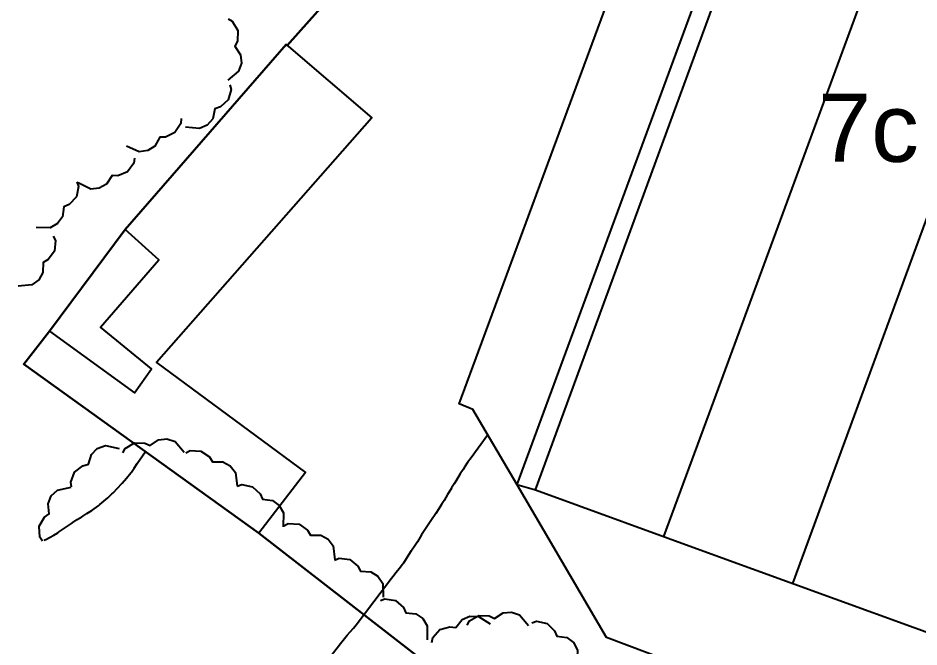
# Model space of a CAD drawing. Extents: x 483350 to 484165, y 4631134 to 4631561.
# Drawn here: x 483791.9 to 483857.8, y 4631284.9 to 4631330.9 of the extents above; entities that cross this region are included whole.
import ezdxf

# ---------------------------------------------------------------- set-up
doc = ezdxf.new("R2010")
doc.units = 0
doc.header["$MEASUREMENT"] = 0
doc.layers.add('1000_corbes', color=35, linetype='Continuous', plot=False)
doc.layers.add('1000_corbes mestres', color=37, linetype='Continuous', plot=False)
doc.layers.add('_POUM POLIGON', color=5, linetype='Continuous', lineweight=30)
for name, color, linetype in [('_txt claus 1000', 255, 'Continuous'), ('edificació', 252, 'Continuous'), ('illes', 252, 'Continuous'), ('parcel.les', 252, 'Continuous')]:
    doc.layers.add(name, color=color, linetype=linetype)
doc.layers.add('vegetació_ boscos', color=7, linetype='Continuous', true_color=0x8bb078)
doc.styles.add('1000SW50', font='swissl.ttf', dxfattribs={"height": 5})

msp = doc.modelspace()

# ---------------------------------------------------------------- linework, layer by layer
at = {"layer": '1000_corbes', "flags": 128}
for points in [[(483826.289, 4631300.393), (483825.055, 4631298.729), (483824.804, 4631298.379), (483824.567, 4631298.028), (483824.473, 4631297.876), (483824.269, 4631297.542), (483823.985, 4631297.077), (483823.825, 4631296.822), (483823.63, 4631296.516), (483823.595, 4631296.462), (483823.342, 4631296.044), (483823.077, 4631295.599), (483822.894, 4631295.295), (483822.7, 4631294.983), (483822.483, 4631294.648), (483822.119, 4631294.099), (483821.914, 4631293.806), (483821.72, 4631293.519), (483821.679, 4631293.458), (483821.434, 4631293.076), (483821.123, 4631292.578), (483820.886, 4631292.21), (483820.711, 4631291.956), (483820.67, 4631291.902), (483820.504, 4631291.651), (483820.313, 4631291.322), (483820.105, 4631290.995), (483820.048, 4631290.917), (483819.793, 4631290.595), (483819.564, 4631290.317), (483819.323, 4631290.017), (483819.227, 4631289.895)], [(483826.289, 4631300.393), (483825.055, 4631298.729), (483824.804, 4631298.379), (483824.567, 4631298.028), (483824.473, 4631297.876), (483824.269, 4631297.542), (483823.985, 4631297.077), (483823.825, 4631296.822), (483823.63, 4631296.516), (483823.595, 4631296.462), (483823.342, 4631296.044), (483823.077, 4631295.599), (483822.894, 4631295.295), (483822.7, 4631294.983), (483822.483, 4631294.648), (483822.119, 4631294.099), (483821.914, 4631293.806), (483821.72, 4631293.519), (483821.679, 4631293.458), (483821.434, 4631293.076), (483821.123, 4631292.578), (483820.886, 4631292.21), (483820.711, 4631291.956), (483820.67, 4631291.902), (483820.504, 4631291.651), (483820.313, 4631291.322), (483820.105, 4631290.995), (483820.048, 4631290.917), (483819.793, 4631290.595), (483819.564, 4631290.317), (483819.323, 4631290.017), (483819.227, 4631289.895)], [(483811.618, 4631279.857), (483811.86, 4631280.162), (483812.071, 4631280.456), (483812.306, 4631280.785), (483812.513, 4631281.067), (483812.756, 4631281.387), (483812.945, 4631281.636), (483813.253, 4631282.047), (483813.523, 4631282.424), (483813.707, 4631282.691), (483813.879, 4631282.969), (483814.052, 4631283.26), (483814.287, 4631283.539), (483814.475, 4631283.778), (483814.773, 4631284.175), (483814.987, 4631284.454), (483815.261, 4631284.815), (483815.496, 4631285.13), (483815.797, 4631285.5), (483815.99, 4631285.735), (483816.202, 4631285.986), (483816.439, 4631286.249), (483816.636, 4631286.489), (483819.235, 4631289.906)], [(483811.618, 4631279.857), (483811.86, 4631280.162), (483812.071, 4631280.456), (483812.306, 4631280.785), (483812.513, 4631281.067), (483812.756, 4631281.387), (483812.945, 4631281.636), (483813.253, 4631282.047), (483813.523, 4631282.424), (483813.707, 4631282.691), (483813.879, 4631282.969), (483814.052, 4631283.26), (483814.287, 4631283.539), (483814.475, 4631283.778), (483814.773, 4631284.175), (483814.987, 4631284.454), (483815.261, 4631284.815), (483815.496, 4631285.13), (483815.797, 4631285.5), (483815.99, 4631285.735), (483816.202, 4631285.986), (483816.439, 4631286.249), (483816.636, 4631286.489), (483819.235, 4631289.906)]]:
    msp.add_lwpolyline(points, dxfattribs=at)
at = {"layer": '1000_corbes mestres', "flags": 128}
msp.add_lwpolyline([(483793.807, 4631292.663), (483793.875, 4631292.707), (483793.94, 4631292.743), (483794.255, 4631292.92), (483794.521, 4631293.069), (483794.797, 4631293.235), (483794.867, 4631293.28), (483795.294, 4631293.563), (483795.815, 4631293.923), (483795.897, 4631293.978), (483796.234, 4631294.203), (483796.559, 4631294.405), (483796.863, 4631294.589), (483796.936, 4631294.633), (483797.289, 4631294.87), (483797.799, 4631295.239), (483797.876, 4631295.297), (483798.183, 4631295.543), (483798.479, 4631295.8), (483798.763, 4631296.073), (483798.831, 4631296.14), (483799.197, 4631296.519), (483799.459, 4631296.816), (483799.511, 4631296.874), (483799.826, 4631297.233), (483800.147, 4631297.617), (483800.198, 4631297.679), (483800.405, 4631297.966), (483800.614, 4631298.308), (483801.214, 4631299.182)], dxfattribs=at)
msp.add_lwpolyline([(483793.807, 4631292.663), (483793.875, 4631292.707), (483793.94, 4631292.743), (483794.255, 4631292.92), (483794.521, 4631293.069), (483794.797, 4631293.235), (483794.867, 4631293.28), (483795.294, 4631293.563), (483795.815, 4631293.923), (483795.897, 4631293.978), (483796.234, 4631294.203), (483796.559, 4631294.405), (483796.863, 4631294.589), (483796.936, 4631294.633), (483797.289, 4631294.87), (483797.799, 4631295.239), (483797.876, 4631295.297), (483798.183, 4631295.543), (483798.479, 4631295.8), (483798.763, 4631296.073), (483798.831, 4631296.14), (483799.197, 4631296.519), (483799.459, 4631296.816), (483799.511, 4631296.874), (483799.826, 4631297.233), (483800.147, 4631297.617), (483800.198, 4631297.679), (483800.405, 4631297.966), (483800.614, 4631298.308), (483801.214, 4631299.182)], dxfattribs=at)
at = {"layer": '_POUM POLIGON', "linetype": 'Continuous'}
msp.add_lwpolyline([(483867.313, 4631249.22), (483863.379, 4631252.139), (483841.784, 4631268.162), (483809.516, 4631293.209), (483792.309, 4631305.589), (483794.189, 4631307.999), (483799.734, 4631315.434), (483811.517, 4631328.981), (483811.597, 4631328.913), (483818.452, 4631336.632), (483835.195, 4631355.523), (483840.731, 4631361.782), (483842.787, 4631364.125), (483853.824, 4631376.704), (483864.861, 4631389.282)], dxfattribs=at)
at = {"layer": 'edificació', "flags": 128}
for points in [[(483842.647, 4631302.395), (483857.293, 4631342.209)], [(483842.647, 4631302.395), (483857.293, 4631342.209)], [(483842.602, 4631282.684), (483834.977, 4631285.562), (483828.426, 4631296.744), (483825.193, 4631302.264), (483824.194, 4631302.666), (483837.399, 4631338.504), (483842.724, 4631336.463)], [(483842.602, 4631282.684), (483834.977, 4631285.562), (483828.426, 4631296.744), (483825.193, 4631302.264), (483824.194, 4631302.666), (483837.399, 4631338.504), (483842.724, 4631336.463)], [(483866.647, 4631338.758), (483848.583, 4631289.528)], [(483866.647, 4631338.758), (483848.583, 4631289.528)], [(483842.722, 4631335.658), (483828.411, 4631296.769)], [(483842.722, 4631335.658), (483828.411, 4631296.769)], [(483828.411, 4631296.769), (483829.77, 4631296.367), (483842.713, 4631331.649)], [(483828.411, 4631296.769), (483829.77, 4631296.367), (483842.713, 4631331.649)], [(483839.172, 4631292.949), (483842.647, 4631302.395)], [(483839.172, 4631292.949), (483842.647, 4631302.395)], [(483829.77, 4631296.367), (483842.623, 4631291.695)], [(483829.77, 4631296.367), (483842.623, 4631291.695)], [(483842.623, 4631291.695), (483866.573, 4631282.989)], [(483842.623, 4631291.695), (483866.573, 4631282.989)]]:
    msp.add_lwpolyline(points, dxfattribs=at)
at = {"layer": 'illes', "flags": 128}
msp.add_lwpolyline([(483842.787, 4631364.125), (483840.731, 4631361.782), (483827.299, 4631346.594), (483811.597, 4631328.913), (483811.517, 4631328.981), (483799.734, 4631315.434), (483794.189, 4631307.999), (483792.309, 4631305.589), (483809.516, 4631293.209), (483841.784, 4631268.162), (483842.568, 4631267.58)], dxfattribs=at)
msp.add_lwpolyline([(483842.787, 4631364.125), (483840.731, 4631361.782), (483827.299, 4631346.594), (483811.597, 4631328.913), (483811.517, 4631328.981), (483799.734, 4631315.434), (483794.189, 4631307.999), (483792.309, 4631305.589), (483809.516, 4631293.209), (483841.784, 4631268.162), (483842.568, 4631267.58)], dxfattribs=at)
at = {"layer": 'parcel.les', "flags": 128}
for points in [[(483840.731, 4631361.782), (483827.299, 4631346.594), (483811.597, 4631328.913)], [(483840.731, 4631361.782), (483827.299, 4631346.594), (483811.597, 4631328.913)], [(483811.517, 4631328.981), (483817.792, 4631323.622), (483802.041, 4631305.699), (483812.925, 4631297.652), (483809.516, 4631293.209), (483792.309, 4631305.589), (483794.189, 4631307.999), (483800.418, 4631303.477), (483801.674, 4631305.235), (483797.937, 4631308.278), (483802.197, 4631313.214), (483799.734, 4631315.434), (483811.517, 4631328.981)], [(483811.517, 4631328.981), (483817.792, 4631323.622), (483802.041, 4631305.699), (483812.925, 4631297.652), (483809.516, 4631293.209), (483792.309, 4631305.589), (483794.189, 4631307.999), (483800.418, 4631303.477), (483801.674, 4631305.235), (483797.937, 4631308.278), (483802.197, 4631313.214), (483799.734, 4631315.434), (483811.517, 4631328.981)], [(483799.734, 4631315.434), (483794.189, 4631307.999)], [(483799.734, 4631315.434), (483794.189, 4631307.999)]]:
    msp.add_lwpolyline(points, dxfattribs=at)
at = {"layer": 'vegetació_ boscos', "flags": 128}
for points in [[(483807.267, 4631330.869), (483807.578, 4631330.692), (483807.975, 4631330.006), (483807.952, 4631329.246), (483807.771, 4631328.863), (483808.18, 4631328.241), (483808.241, 4631327.633), (483808.037, 4631327.038), (483807.248, 4631326.387)], [(483807.267, 4631330.869), (483807.578, 4631330.692), (483807.975, 4631330.006), (483807.952, 4631329.246), (483807.771, 4631328.863), (483808.18, 4631328.241), (483808.241, 4631327.633), (483808.037, 4631327.038), (483807.248, 4631326.387)], [(483807.406, 4631326.038), (483807.494, 4631325.691), (483807.275, 4631324.93), (483806.711, 4631324.419), (483806.309, 4631324.285), (483806.145, 4631323.559), (483805.749, 4631323.093), (483805.178, 4631322.827), (483804.163, 4631322.945)], [(483807.406, 4631326.038), (483807.494, 4631325.691), (483807.275, 4631324.93), (483806.711, 4631324.419), (483806.309, 4631324.285), (483806.145, 4631323.559), (483805.749, 4631323.093), (483805.178, 4631322.827), (483804.163, 4631322.945)], [(483803.825, 4631323.562), (483803.808, 4631323.205), (483803.379, 4631322.539), (483802.692, 4631322.214), (483802.268, 4631322.201), (483801.901, 4631321.553), (483801.387, 4631321.222), (483800.764, 4631321.133), (483799.826, 4631321.539)], [(483803.825, 4631323.562), (483803.808, 4631323.205), (483803.379, 4631322.539), (483802.692, 4631322.214), (483802.268, 4631322.201), (483801.901, 4631321.553), (483801.387, 4631321.222), (483800.764, 4631321.133), (483799.826, 4631321.539)], [(483800.408, 4631320.655), (483800.371, 4631320.299), (483799.904, 4631319.659), (483799.199, 4631319.373), (483798.775, 4631319.385), (483798.371, 4631318.76), (483797.84, 4631318.458), (483797.213, 4631318.405), (483796.299, 4631318.865)], [(483800.408, 4631320.655), (483800.371, 4631320.299), (483799.904, 4631319.659), (483799.199, 4631319.373), (483798.775, 4631319.385), (483798.371, 4631318.76), (483797.84, 4631318.458), (483797.213, 4631318.405), (483796.299, 4631318.865)], [(483796.206, 4631318.942), (483796.322, 4631318.603), (483796.166, 4631317.826), (483795.646, 4631317.272), (483795.256, 4631317.105), (483795.151, 4631316.368), (483794.795, 4631315.871), (483794.247, 4631315.56), (483793.225, 4631315.595)], [(483796.206, 4631318.942), (483796.322, 4631318.603), (483796.166, 4631317.826), (483795.646, 4631317.272), (483795.256, 4631317.105), (483795.151, 4631316.368), (483794.795, 4631315.871), (483794.247, 4631315.56), (483793.225, 4631315.595)], [(483794.472, 4631314.962), (483794.626, 4631314.639), (483794.559, 4631313.849), (483794.106, 4631313.239), (483793.738, 4631313.028), (483793.718, 4631312.284), (483793.421, 4631311.75), (483792.913, 4631311.379), (483791.894, 4631311.296)], [(483794.472, 4631314.962), (483794.626, 4631314.639), (483794.559, 4631313.849), (483794.106, 4631313.239), (483793.738, 4631313.028), (483793.718, 4631312.284), (483793.421, 4631311.75), (483792.913, 4631311.379), (483791.894, 4631311.296)], [(483795.816, 4631296.585), (483795.756, 4631296.938), (483796.033, 4631297.68), (483796.635, 4631298.145), (483797.046, 4631298.248), (483797.266, 4631298.959), (483797.697, 4631299.392), (483798.287, 4631299.612), (483799.29, 4631299.416)], [(483795.816, 4631296.585), (483795.756, 4631296.938), (483796.033, 4631297.68), (483796.635, 4631298.145), (483797.046, 4631298.248), (483797.266, 4631298.959), (483797.697, 4631299.392), (483798.287, 4631299.612), (483799.29, 4631299.416)], [(483799.575, 4631299.091), (483799.748, 4631299.405), (483800.427, 4631299.813), (483801.187, 4631299.802), (483801.573, 4631299.627), (483802.188, 4631300.046), (483802.795, 4631300.117), (483803.394, 4631299.923), (483804.057, 4631299.145)], [(483799.575, 4631299.091), (483799.748, 4631299.405), (483800.427, 4631299.813), (483801.187, 4631299.802), (483801.573, 4631299.627), (483802.188, 4631300.046), (483802.795, 4631300.117), (483803.394, 4631299.923), (483804.057, 4631299.145)], [(483804.175, 4631299.092), (483804.493, 4631299.256), (483805.284, 4631299.216), (483805.909, 4631298.782), (483806.131, 4631298.421), (483806.876, 4631298.426), (483807.419, 4631298.146), (483807.807, 4631297.65), (483807.923, 4631296.634)], [(483804.175, 4631299.092), (483804.493, 4631299.256), (483805.284, 4631299.216), (483805.909, 4631298.782), (483806.131, 4631298.421), (483806.876, 4631298.426), (483807.419, 4631298.146), (483807.807, 4631297.65), (483807.923, 4631296.634)], [(483793.679, 4631292.612), (483793.486, 4631292.914), (483793.454, 4631293.706), (483793.828, 4631294.367), (483794.168, 4631294.622), (483794.095, 4631295.363), (483794.324, 4631295.93), (483794.782, 4631296.361), (483795.783, 4631296.569)], [(483793.679, 4631292.612), (483793.486, 4631292.914), (483793.454, 4631293.706), (483793.828, 4631294.367), (483794.168, 4631294.622), (483794.095, 4631295.363), (483794.324, 4631295.93), (483794.782, 4631296.361), (483795.783, 4631296.569)], [(483807.937, 4631296.645), (483808.276, 4631296.762), (483809.053, 4631296.608), (483809.609, 4631296.089), (483809.777, 4631295.7), (483810.515, 4631295.597), (483811.012, 4631295.242), (483811.325, 4631294.696), (483811.293, 4631293.674)], [(483807.937, 4631296.645), (483808.276, 4631296.762), (483809.053, 4631296.608), (483809.609, 4631296.089), (483809.777, 4631295.7), (483810.515, 4631295.597), (483811.012, 4631295.242), (483811.325, 4631294.696), (483811.293, 4631293.674)], [(483811.353, 4631293.74), (483811.673, 4631293.901), (483812.463, 4631293.854), (483813.084, 4631293.415), (483813.303, 4631293.052), (483814.048, 4631293.05), (483814.589, 4631292.765), (483814.972, 4631292.266), (483815.079, 4631291.249)], [(483811.353, 4631293.74), (483811.673, 4631293.901), (483812.463, 4631293.854), (483813.084, 4631293.415), (483813.303, 4631293.052), (483814.048, 4631293.05), (483814.589, 4631292.765), (483814.972, 4631292.266), (483815.079, 4631291.249)], [(483815.066, 4631291.228), (483815.395, 4631291.369), (483816.181, 4631291.272), (483816.773, 4631290.795), (483816.969, 4631290.419), (483817.712, 4631290.37), (483818.234, 4631290.051), (483818.585, 4631289.529), (483818.627, 4631288.507)], [(483815.066, 4631291.228), (483815.395, 4631291.369), (483816.181, 4631291.272), (483816.773, 4631290.795), (483816.969, 4631290.419), (483817.712, 4631290.37), (483818.234, 4631290.051), (483818.585, 4631289.529), (483818.627, 4631288.507)], [(483818.415, 4631288.269), (483818.75, 4631288.395), (483819.531, 4631288.262), (483820.1, 4631287.758), (483820.279, 4631287.373), (483821.018, 4631287.29), (483821.525, 4631286.948), (483821.852, 4631286.41), (483821.847, 4631285.387)], [(483818.415, 4631288.269), (483818.75, 4631288.395), (483819.531, 4631288.262), (483820.1, 4631287.758), (483820.279, 4631287.373), (483821.018, 4631287.29), (483821.525, 4631286.948), (483821.852, 4631286.41), (483821.847, 4631285.387)], [(483822.172, 4631285.209), (483822.246, 4631285.559), (483822.778, 4631286.146), (483823.509, 4631286.355), (483823.929, 4631286.299), (483824.397, 4631286.878), (483824.958, 4631287.122), (483825.587, 4631287.108), (483826.447, 4631286.555)], [(483822.172, 4631285.209), (483822.246, 4631285.559), (483822.778, 4631286.146), (483823.509, 4631286.355), (483823.929, 4631286.299), (483824.397, 4631286.878), (483824.958, 4631287.122), (483825.587, 4631287.108), (483826.447, 4631286.555)], [(483824.767, 4631286.466), (483824.946, 4631286.776), (483825.633, 4631287.171), (483826.392, 4631287.145), (483826.775, 4631286.962), (483827.398, 4631287.37), (483828.007, 4631287.429), (483828.601, 4631287.223), (483829.249, 4631286.432)], [(483824.767, 4631286.466), (483824.946, 4631286.776), (483825.633, 4631287.171), (483826.392, 4631287.145), (483826.775, 4631286.962), (483827.398, 4631287.37), (483828.007, 4631287.429), (483828.601, 4631287.223), (483829.249, 4631286.432)], [(483829.502, 4631286.643), (483829.843, 4631286.755), (483830.617, 4631286.588), (483831.165, 4631286.06), (483831.326, 4631285.668), (483832.062, 4631285.553), (483832.553, 4631285.19), (483832.857, 4631284.639), (483832.808, 4631283.617)], [(483829.502, 4631286.643), (483829.843, 4631286.755), (483830.617, 4631286.588), (483831.165, 4631286.06), (483831.326, 4631285.668), (483832.062, 4631285.553), (483832.553, 4631285.19), (483832.857, 4631284.639), (483832.808, 4631283.617)]]:
    msp.add_lwpolyline(points, dxfattribs=at)

# ---------------------------------------------------------------- texts
at = {"layer": '_txt claus 1000', "style": '1000SW50'}
msp.add_text('7c', height=5, dxfattribs=at).set_placement((483850.455, 4631320.398))

doc.saveas('drawing.dxf')
